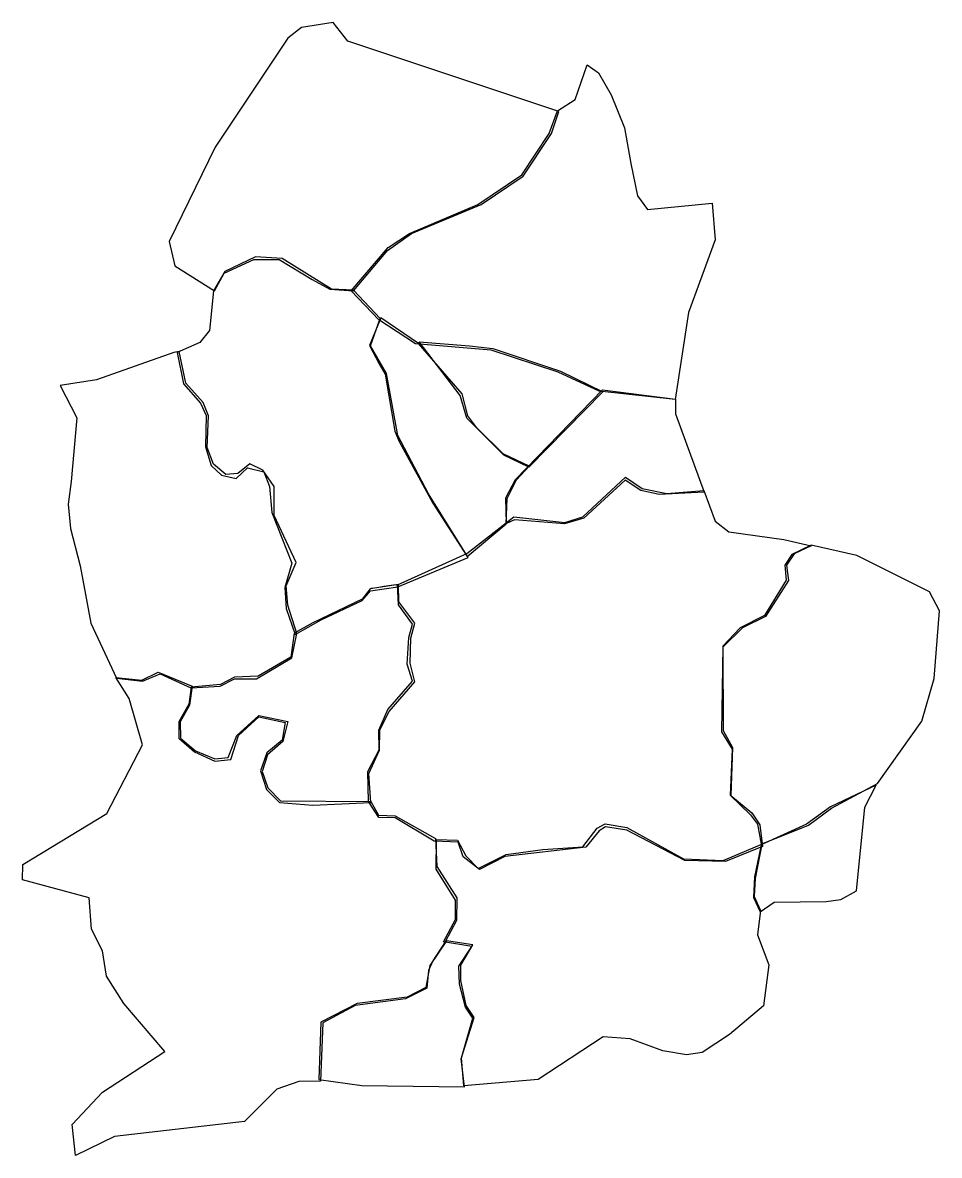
# Model space of a CAD drawing. Extents: x -9 to 450, y 190 to 757.
import ezdxf

# ---------------------------------------------------------------- set-up
doc = ezdxf.new("R2010")
doc.units = 0
doc.layers.add('Layer_1', color=7, linetype='CONTINUOUS')

msp = doc.modelspace()

# ---------------------------------------------------------------- linework, layer by layer
at = {"layer": 'Layer_1', "color": 7}
for points in [[(156.775672, 622.658028), (173.74624, 642.861084), (185.868072, 651.346364), (220.61732, 665.892556), (241.628488, 680.034692), (255.770624, 701.449932), (259.407176, 712.359572), (153.947248, 747.512884), (146.674152, 756.806284), (130.915768, 754.381924), (124.046736, 749.129132), (87.68124, 694.580892), (64.649763, 647.305748), (67.47819, 635.183924), (87.277176, 622.658028), (92.125912, 631.547372), (107.076168, 638.416412), (119.602064, 638.416412), (136.16856, 628.314884), (145.057904, 623.466148), (156.775672, 622.658028)], [(317.571432, 568.428572), (279.571432, 572.571428), (259.142856, 582.000004), (225.714288, 593.000004), (187.857144, 596.285716), (169.571432, 608.285716), (155.714288, 622.714284), (174.142856, 644.428572), (184.857144, 651.428572), (219, 665.857148), (241, 680.714284), (254.714288, 701.428572), (258.857144, 712.714284), (267.571432, 718.428572), (273.714288, 735.714284), (279.285712, 731.714284), (285.714288, 720.714284), (292.285712, 704.285716), (295.428576, 686.428572), (298.857144, 670.285716), (303.857144, 663.428572), (336.142856, 666.571428), (337.714288, 648.14286), (324.285712, 611.857148), (317.571432, 568.428572)], [(86.87312, 622.658028), (84.852816, 602.859036), (80.00408, 596.798124), (68.690373, 591.949396), (71.922862, 576.191012), (80.408144, 566.493548), (83.236568, 560.432636), (82.832512, 544.674252), (85.660936, 535.380852), (90.913728, 530.532116), (98.186824, 528.915876), (103.84368, 534.168668), (111.924904, 532.148364), (114.753328, 524.87526), (115.965512, 511.945308), (126.06704, 486.489468), (122.430488, 474.367636), (123.238608, 463.862052), (127.68328, 450.9321), (140.613232, 458.205196), (161.220344, 467.90266), (165.26096, 472.751388), (178.999032, 474.7717), (214.152336, 489.317892), (194.353352, 521.238716), (178.999032, 550.331108), (173.342176, 581.443804), (165.26096, 595.181884), (170.109688, 608.919956), (156.775672, 623.062092), (145.866024, 623.466148), (121.218304, 638.820468), (107.884288, 639.628596), (92.529976, 632.355492), (86.87312, 622.658028)], [(213.714288, 489.857148), (233.142856, 506.14286), (233.714288, 518.857148), (238.285712, 528.285716), (244.714288, 535.000004), (231.714288, 541.285716), (218.571432, 554.285716), (214, 560.14286), (211.142856, 571.14286), (189.285712, 596.428572), (170.428568, 609.14286), (164.857144, 595.428572), (169.714288, 586.285716), (172.714288, 581.000004), (177.571432, 552.571428), (179.714288, 547.428572), (196.428568, 516.571428), (213.714288, 489.857148)], [(189.714288, 597.14286), (214.857144, 595.285716), (226.571432, 593.857148), (260.285712, 582.571428), (281.428576, 572.285716), (244.571432, 534.571428), (232, 540.571428), (213.428568, 559.000004), (210.142856, 570.428572), (189.714288, 597.14286)], [(67.074129, 591.949396), (28.284271, 578.211316), (10.101526, 575.382892), (18.586807, 559.220452), (15.75838, 527.299628), (14.142136, 515.985924), (15.354318, 503.864092), (20.203051, 485.277284), (25.455844, 456.588948), (38.385797, 429.112804), (51.31575, 427.496556), (60.205092, 431.133108), (75.55941, 424.264068), (90.105608, 425.072188), (97.378704, 428.70874), (108.288352, 428.70874), (126.06704, 439.214324), (128.4914, 451.336156), (124.046736, 465.478292), (123.238608, 475.175756), (128.087344, 486.893524), (117.177696, 510.329068), (117.177696, 524.87526), (111.52084, 532.956484), (105.055864, 536.188972), (98.994952, 531.340236), (92.934032, 530.93618), (86.772104, 535.98694), (83.741648, 544.371204), (84.347736, 560.129588), (81.620328, 566.796596), (72.933014, 576.595076), (69.700526, 592.353452), (67.074129, 591.949396)], [(233.285712, 506.428572), (233, 519.285716), (237.857144, 528.428572), (281.285712, 573.14286), (317.857144, 568.571428), (317.857144, 561.285716), (332.142856, 522.000004), (309.571432, 520.857148), (300.428576, 522.857148), (292.714288, 528.000004), (272, 509.000004), (262.285712, 506.14286), (237.285712, 508.14286), (233.285712, 506.428572)], [(385.67624, 495.17678), (377.19096, 491.136172), (373.352384, 485.479316), (374.362536, 477.802156), (362.846792, 459.821436), (351.331056, 454.164588), (341.43156, 444.467124), (341.633592, 402.848836), (346.280296, 394.363556), (345.472168, 370.321924), (355.97776, 361.634612), (360.018368, 355.775724), (361.230552, 344.866076), (342.845776, 337.390948), (322.440696, 337.795012), (293.550328, 352.9473), (282.842712, 354.765572), (279.610224, 352.745268), (272.943216, 344.46202), (232.53712, 339.815316), (219.809192, 333.35034), (211.727976, 339.613284), (209.101576, 347.088412), (197.181776, 347.492476), (177.584816, 359.210244), (169.5036, 359.412276), (164.250808, 367.291468), (164.048776, 382.443756), (169.705624, 393.151372), (169.5036, 403.050868), (173.948272, 413.35442), (186.272128, 427.496556), (183.645736, 435.981836), (184.453856, 449.315852), (186.272128, 455.98286), (179.403096, 465.680324), (178.797, 475.781852), (213.546248, 491.338196), (236.981784, 509.722972), (262.437632, 506.894548), (271.529008, 509.722972), (292.742208, 529.521964), (301.227488, 523.865108), (313.551352, 521.440748), (331.936128, 522.854956), (337.592984, 507.500636), (344.462016, 502.247844), (371.938168, 498.409268), (385.67624, 495.17678)], [(360.624456, 346.07826), (384.262032, 355.5737), (395.777768, 364.05898), (418.809248, 376.382836), (441.0326, 407.49554), (447.09352, 428.910772), (449.719912, 462.649868), (444.871184, 472.1453), (408.505688, 490.328044), (385.67624, 495.580836), (375.978776, 490.93414), (372.544256, 485.479316), (373.150352, 478.004188), (362.240704, 460.427532), (350.118872, 454.164588), (341.43156, 445.073212), (340.825472, 402.242748), (346.078264, 393.555436), (345.068112, 370.523956), (355.371664, 360.62446), (358.806184, 355.977756), (360.624456, 346.07826)], [(165.142856, 473.714284), (161.142856, 468.571428), (136.428568, 456.714284), (127.142856, 451.571428), (125.428568, 439.571428), (109.142856, 430.000004), (97.285712, 429.571428), (90.285712, 425.85714), (75.714286, 424.571428), (74.428571, 416.000004), (69.571429, 407.14286), (69.571429, 399.000004), (77.285714, 392.14286), (87.428568, 387.571428), (95.571432, 388.285716), (99.285712, 400.285716), (109.571432, 409.714284), (122.714288, 406.85714), (121.142856, 398.000004), (113.571432, 391.714284), (110.285712, 382.714284), (113.285712, 373.428572), (119.857144, 366.85714), (136.571432, 365.571428), (165.428568, 366.85714), (164.571432, 381.285716), (169.857144, 393.000004), (170, 403.14286), (174.714288, 412.428572), (187.428568, 427.14286), (185.142856, 436.571428), (185.428568, 449.000004), (187.428568, 456.571428), (179.428568, 467.14286), (179.285712, 475.857148)], [(38, 429.428572), (51, 428.000004), (59.142858, 432.000004), (76.142858, 425.000004), (74.857143, 415.571428), (70.142858, 407.14286), (70.285714, 399.000004), (77.857143, 392.714284), (87.571432, 388.714284), (94.142856, 389.285716), (98.428568, 400.428572), (109.428568, 410.285716), (124, 407.285716), (121.428568, 397.428572), (113.857144, 390.714284), (111.142856, 382.428572), (114, 374.14286), (120.285712, 367.714284), (165.428568, 367.428572), (169.285712, 360.571428), (177.714288, 360.14286), (197.857144, 348.85714), (198.428568, 334.85714), (208.428568, 319.14286), (208.285712, 307.85714), (202.714288, 297.14286), (196.571432, 287.714284), (194.285712, 282.85714), (193.571432, 274.000004), (182.857144, 268.714284), (171.571432, 267.14286), (157.714288, 265.428572), (141.428568, 256.714284), (140.285712, 227.571428), (129.428568, 227.428572), (118.571432, 223.571428), (102.285712, 207.285716), (37.285714, 199.85714), (17.857143, 190.428572), (16.142857, 205.85714), (31.285714, 222.000004), (62.428571, 242.285716), (42, 266.428572), (33.285714, 280.000004), (31.285714, 292.714284), (25.857143, 303.571428), (24.714286, 319.14286), (-8.571429, 328.14286), (-8.428571, 335.85714), (33.428571, 361.285716), (51.285714, 395.714284), (44.714286, 418.85714), (38, 429.428572)], [(360.2204, 312.13714), (367.089432, 316.985868), (393.151368, 317.389932), (400.424472, 318.400084), (408.303656, 322.642724), (412.546296, 364.463036), (418.203152, 375.574716), (395.373704, 364.665068), (383.25188, 355.977756), (360.624456, 345.674204), (357.391968, 329.713788), (356.78588, 319.410236), (360.2204, 312.13714)], [(212, 225.14286), (210.857144, 239.14286), (216.571432, 259.000004), (212.857144, 264.571428), (209.857144, 276.000004), (209.571432, 285.000004), (216, 294.85714), (201.857144, 297.14286), (207.857144, 308.285716), (207.857144, 318.000004), (198.142856, 333.571428), (198.285712, 348.285716), (208.857144, 348.000004), (213, 340.14286), (219.142856, 333.85714), (233.142856, 340.85714), (251.428568, 343.285716), (271.428576, 344.714284), (278.714288, 354.000004), (282.571432, 356.14286), (293.428576, 354.285716), (321.857144, 338.714284), (341.571432, 337.85714), (361, 346.000004), (357.714288, 328.85714), (357.142856, 319.85714), (360.285712, 312.85714), (358.857144, 300.714284), (364.428576, 285.714284), (361.857144, 265.14286), (344.857144, 250.85714), (331.142856, 241.85714), (323.285712, 240.714284), (311.428576, 242.714284), (295.142856, 248.714284), (281.571432, 249.714284), (249.142856, 228.285716), (212, 225.14286)], [(203.285712, 297.714284), (195, 285.428572), (193, 274.428572), (183.714288, 269.571428), (158.714288, 266.285716), (140.571432, 257.000004), (139.571432, 228.285716), (161, 225.428572), (212.285712, 224.714284), (210.714288, 238.714284), (217.142856, 259.428572), (213.142856, 265.428572), (210.428568, 277.85714), (210.571432, 285.571428), (216.571432, 295.714284), (203.285712, 297.714284)]]:
    msp.add_lwpolyline(points, close=True, dxfattribs=at)
msp.add_open_spline([(179.285712, 475.857148), (178.714288, 475.857148), (165.142856, 473.714284), (165.142856, 473.714284)], degree=3, dxfattribs=at)

doc.saveas('drawing.dxf')
